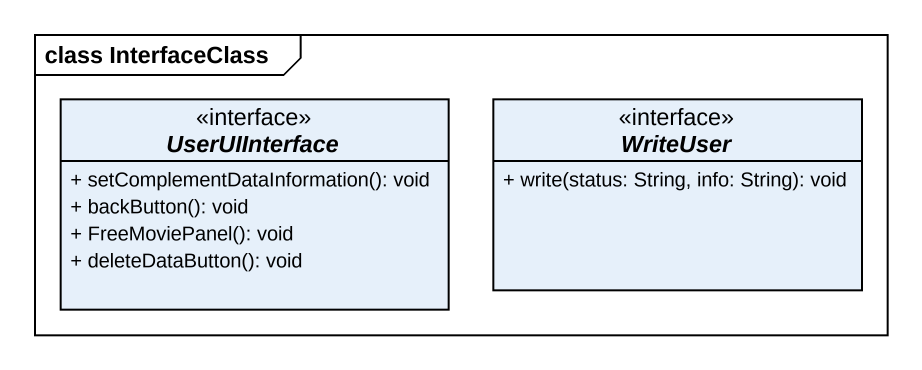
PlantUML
@startuml
mainframe class InterfaceClass
hide circle
hide empty members
skinparam classAttributeIconSize 0
interface UserUIInterface <<interface>> {
  + setComplementDataInformation(): void
  + backButton(): void
  + FreeMoviePanel(): void
  + deleteDataButton(): void
}
interface WriteUser <<interface>> {
  + write(status: String, info: String): void
}
@enduml
